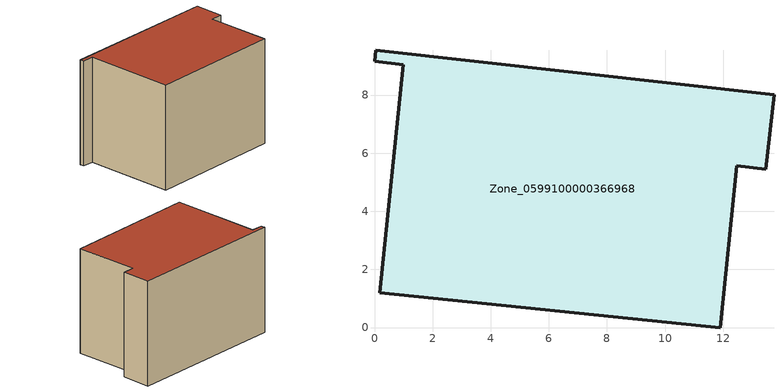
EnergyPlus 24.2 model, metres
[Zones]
Zone_0599100000366968
 floor ground (C_G): 12.47,5.56 11.9,0 0.18,1.2 0.98,9.04 0,9.16 0.04,9.54 13.75,8 13.46,5.45 z0
 wall outside (C_F): 0,9.16 0.98,9.04 0.18,1.2 11.9,0 12.47,5.56 13.46,5.45 13.75,8 0.04,9.54 0,9.16 z0:9.21
 roof outside (C_R): 12.47,5.56 13.46,5.45 13.75,8 0.04,9.54 0,9.16 0.98,9.04 0.18,1.2 11.9,0 z9.21
[BUILDING]
Pand.0599100000366968: North Axis=0; Terrain=City; Loads Convergence Tolerance Value=0.04; Temperature Convergence Tolerance Value=0.4; Solar Distribution=FullExterior; Maximum Number of Warmup Days=25; Minimum Number of Warmup Days=1
[Site:Location]
Rotterdam.The.Hague.AP_ZH_NLD Design_Conditions: Latitude=51.96; Longitude=4.45; Time Zone=1; Elevation=-4.5
[SITE:GROUNDTEMPERATURE:BUILDINGSURFACE]
18, 18, 18, 18, 18, 18, 18, 18, 18, 18, 18, 18
[MATERIAL] Thermal Absorptance=0.9; Solar Absorptance=0.7; Visible Absorptance=0.7
Name | Roughness | Thickness | Conductivity | Density | Specific Heat
G.TI.1992-2005 | MediumSmooth | 0.15 | 0.06 | 540 | 1210
F.TI.1992-2005 | Rough | 0.3 | 0.12 | 1920 | 840
R.TI.1992-2005 | MediumRough | 0.2 | 0.08 | 1500 | 1000
[CONSTRUCTION]
C_G: G.TI.1992-2005
C_F: F.TI.1992-2005
C_R: R.TI.1992-2005
[ZONE]
Zone_0599100000366968: Type=1; Multiplier=1; Ceiling Height=Autocalculate; Volume=Autocalculate; Floor Area=autocalculate; Part of Total Floor Area=Yes
[ZONEINFILTRATION:DESIGNFLOWRATE]
Infil_Zone_0599100000366968: Zone or ZoneList or Space or SpaceList=Zone_0599100000366968; Schedule=AlwaysOn; Design Flow Rate Calculation Method=Flow/Area; Flow Rate per Floor Area=0.0015; Constant Term Coefficient=1; Temperature Term Coefficient=0; Velocity Term Coefficient=0; Velocity Squared Term Coefficient=0
[HVACTEMPLATE:ZONE:IDEALLOADSAIRSYSTEM]
Zone_0599100000366968: Maximum Heating Supply Air Temperature=50; Minimum Cooling Supply Air Temperature=13; Maximum Heating Supply Air Humidity Ratio=0.0156; Minimum Cooling Supply Air Humidity Ratio=0.0077; Heating Limit=NoLimit; Cooling Limit=NoLimit; Dehumidification Control Type=ConstantSensibleHeatRatio; Cooling Sensible Heat Ratio=0.7; Dehumidification Setpoint=60; Humidification Control Type=None; Humidification Setpoint=30; Outdoor Air Method=None; Outdoor Air Flow Rate per Person=0.00944; Outdoor Air Flow Rate per Zone Floor Area=0; Outdoor Air Flow Rate per Zone=0; Demand Controlled Ventilation Type=None; Outdoor Air Economizer Type=NoEconomizer; Heat Recovery Type=None; Sensible Heat Recovery Effectiveness=0.7; Latent Heat Recovery Effectiveness=0.65
[ZONECONTROL:THERMOSTAT]
ThermostatControl_Zone_0599100000366968: Zone or ZoneList=Zone_0599100000366968; Control Type Schedule=DualSetpointControlType; Control 1=Thermostat_Zone_0599100000366968; Temperature Difference Between Cutout And Setpoint=0
[THERMOSTATSETPOINT:DUALSETPOINT]
Thermostat_Zone_0599100000366968: Heating Setpoint Temperature Schedule=HeatingSetpoint_Zone_0599100000366968; Cooling Setpoint Temperature Schedule=CoolingSetpoint_Zone_0599100000366968
[SCHEDULE:COMPACT]
HeatingSetpoint_Zone_0599100000366968: Through: 12/31, For: AllDays, Until: 24:00, 21
CoolingSetpoint_Zone_0599100000366968: Through: 12/31, For: AllDays, Until: 24:00, 24
DualSetpointControlType: Through: 12/31, For: AllDays, Until: 24:00, 4
AlwaysOn: Through: 12/31, For: AllDays, Until: 24:00, 1
